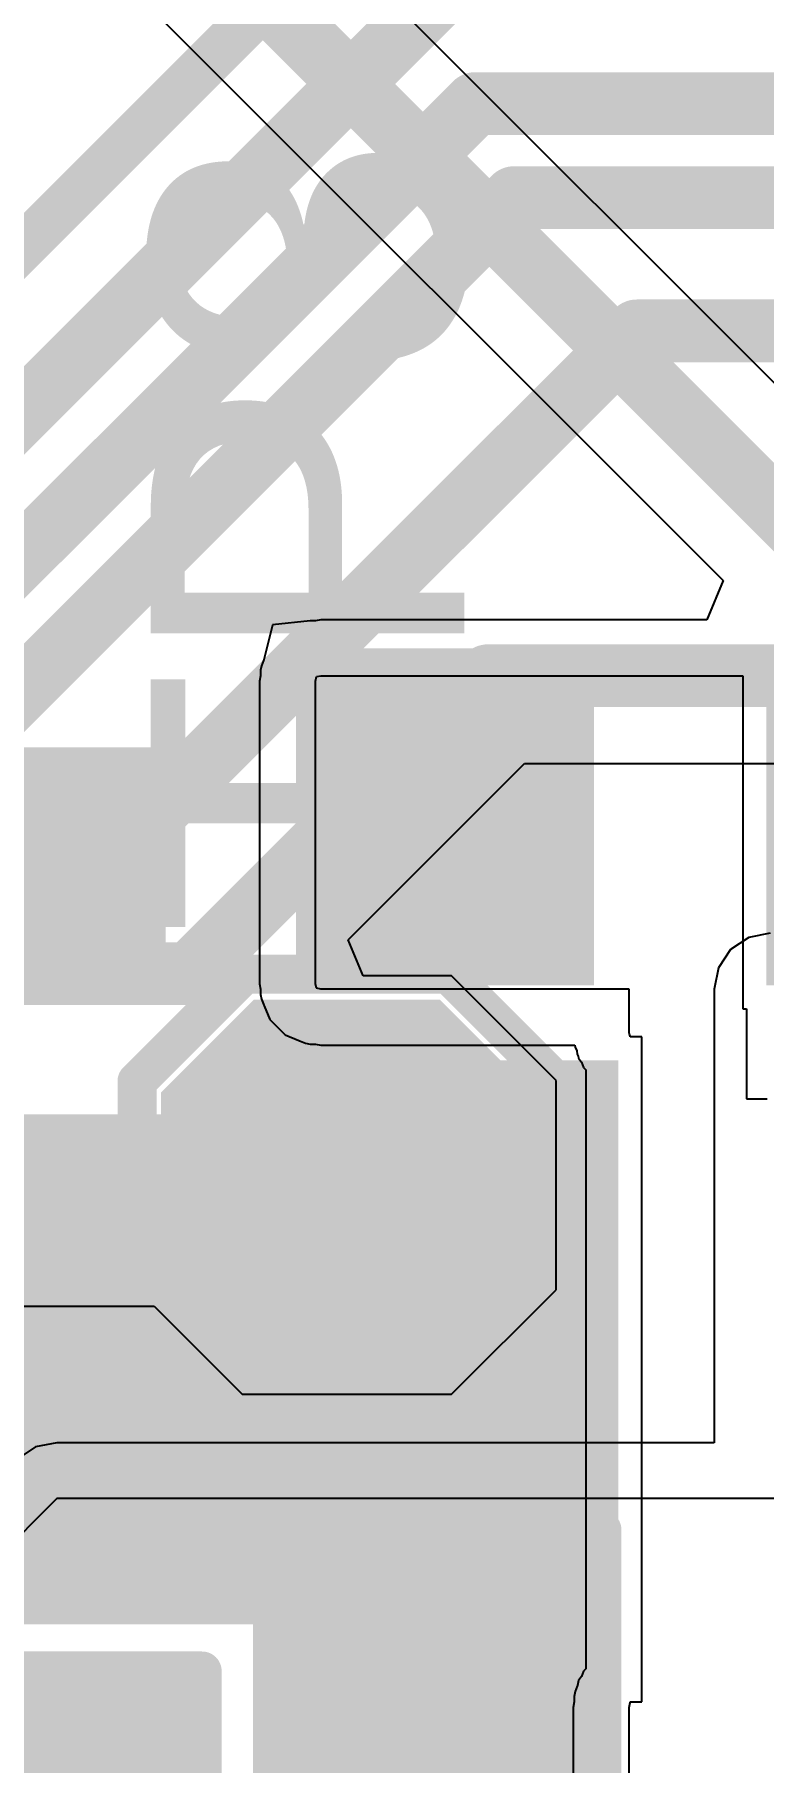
# Model space of a CAD drawing. Header units: millimetres. Extents: x -1.7 to 76.1, y -1.1 to 50.5.
# Drawn here: x 24.49 to 26.85, y 21.7 to 27.3 of the extents above; entities that cross this region are included whole.
import ezdxf

# ---------------------------------------------------------------- set-up
doc = ezdxf.new("R2010")
doc.units = ezdxf.units.MM
for name, color, linetype in [('BottomLayer', 5, 'Continuous'), ('BottomPaste', 16, 'Continuous'), ('BottomSolder', 6, 'Continuous'), ('TopLayer', 1, 'Continuous'), ('TopOverlay', 2, 'Continuous'), ('TopPaste', 8, 'Continuous'), ('TopSolder', 216, 'Continuous')]:
    doc.layers.add(name, color=color, linetype=linetype)
doc.styles.add('Arial', font='', dxfattribs={"height": 0.2})
doc.styles.get('Arial').set_extended_font_data('Arial')

# ---------------------------------------------------------------- blocks, each defined once
blk = doc.blocks.new('C___0603_48')
at = {"layer": 'TopLayer'}
for points in [[(-0.381, 0.4445), (-0.381, -0.4445), (-1.143, -0.4445), (-1.143, 0.4445)], [(1.143, 0.4445), (1.143, -0.4445), (0.381, -0.4445), (0.381, 0.4445)]]:
    blk.add_hatch(color=1, dxfattribs=at).paths.add_polyline_path(points)
at = {"layer": 'TopPaste'}
for points in [[(-0.381, 0.4445), (-0.381, -0.4445), (-1.143, -0.4445), (-1.143, 0.4445)], [(1.143, 0.4445), (1.143, -0.4445), (0.381, -0.4445), (0.381, 0.4445)]]:
    blk.add_hatch(color=8, dxfattribs=at).paths.add_polyline_path(points)
at = {"layer": 'TopSolder'}
for points in [[(-0.321, 0.5045), (-0.321, -0.5045), (-1.203, -0.5045), (-1.203, 0.5045)], [(1.203, 0.5045), (1.203, -0.5045), (0.321, -0.5045), (0.321, 0.5045)]]:
    blk.add_hatch(color=216, dxfattribs=at).paths.add_polyline_path(points)
at = {"layer": 'TopOverlay', "const_width": 0.127}
for points in [[(-1.2446, 0.5334), (-1.2446, -0.5334)], [(-1.2446, 0.5334), (-0.4572, 0.5334)], [(0.4572, 0.5334), (1.2446, 0.5334)], [(1.2446, 0.5334), (1.2446, -0.5334)], [(-1.2446, -0.5334), (-0.4572, -0.5334)], [(0.4572, -0.5334), (1.2446, -0.5334)]]:
    blk.add_lwpolyline(points, dxfattribs=at)
at = {"layer": 'TopOverlay', "const_width": 0.0635}
for points in [[(-1.2764, 0.5334, 1), (-1.2128, 0.5334, 1)], [(-1.2764, 0.5334, 1), (-1.2128, 0.5334, 1)], [(-0.4889, 0.5334, 1), (-0.4254, 0.5334, 1)], [(0.4254, 0.5334, 1), (0.4889, 0.5334, 1)], [(1.2128, 0.5334, 1), (1.2764, 0.5334, 1)], [(1.2128, 0.5334, 1), (1.2764, 0.5334, 1)], [(-1.2764, -0.5334, 1), (-1.2128, -0.5334, 1)], [(-1.2764, -0.5334, 1), (-1.2128, -0.5334, 1)], [(-0.4889, -0.5334, 1), (-0.4254, -0.5334, 1)], [(0.4254, -0.5334, 1), (0.4889, -0.5334, 1)], [(1.2128, -0.5334, 1), (1.2764, -0.5334, 1)], [(1.2128, -0.5334, 1), (1.2764, -0.5334, 1)]]:
    blk.add_lwpolyline(points, format="xyb", close=True, dxfattribs=at)
blk = doc.blocks.new('C___0402_49')
at = {"layer": 'TopLayer'}
for points in [[(-0.6985, -0.3175), (-0.6985, 0.3175), (-0.2413, 0.3175), (-0.2413, -0.3175)], [(0.2413, -0.3175), (0.2413, 0.3175), (0.6985, 0.3175), (0.6985, -0.3175)]]:
    blk.add_hatch(color=1, dxfattribs=at).paths.add_polyline_path(points)
at = {"layer": 'TopPaste'}
for points in [[(-0.6985, -0.3175), (-0.6985, 0.3175), (-0.2413, 0.3175), (-0.2413, -0.3175)], [(0.2413, -0.3175), (0.2413, 0.3175), (0.6985, 0.3175), (0.6985, -0.3175)]]:
    blk.add_hatch(color=8, dxfattribs=at).paths.add_polyline_path(points)
at = {"layer": 'TopSolder'}
for points in [[(-0.7585, -0.3775), (-0.7585, 0.3775), (-0.1813, 0.3775), (-0.1813, -0.3775)], [(0.1813, -0.3775), (0.1813, 0.3775), (0.7585, 0.3775), (0.7585, -0.3775)]]:
    blk.add_hatch(color=216, dxfattribs=at).paths.add_polyline_path(points)
at = {"layer": 'TopOverlay', "const_width": 0.127}
for points in [[(-0.7874, 0.4064), (-0.7874, -0.4064)], [(-0.7874, 0.4064), (-0.2794, 0.4064)], [(0.2794, 0.4064), (0.7874, 0.4064)], [(0.7874, 0.4064), (0.7874, -0.4064)], [(-0.7874, -0.4064), (-0.2794, -0.4064)], [(0.2794, -0.4064), (0.7874, -0.4064)]]:
    blk.add_lwpolyline(points, dxfattribs=at)
at = {"layer": 'TopOverlay', "const_width": 0.0635}
for points in [[(-0.8191, 0.4064, 1), (-0.7556, 0.4064, 1)], [(-0.8191, 0.4064, 1), (-0.7556, 0.4064, 1)], [(-0.3111, 0.4064, 1), (-0.2477, 0.4064, 1)], [(0.2477, 0.4064, 1), (0.3111, 0.4064, 1)], [(0.7556, 0.4064, 1), (0.8191, 0.4064, 1)], [(0.7556, 0.4064, 1), (0.8191, 0.4064, 1)], [(-0.8191, -0.4064, 1), (-0.7556, -0.4064, 1)], [(-0.8191, -0.4064, 1), (-0.7556, -0.4064, 1)], [(-0.3111, -0.4064, 1), (-0.2477, -0.4064, 1)], [(0.2477, -0.4064, 1), (0.3111, -0.4064, 1)], [(0.7556, -0.4064, 1), (0.8191, -0.4064, 1)], [(0.7556, -0.4064, 1), (0.8191, -0.4064, 1)]]:
    blk.add_lwpolyline(points, format="xyb", close=True, dxfattribs=at)
blk = doc.blocks.new('C___0402_B_95')
at = {"layer": 'BottomLayer'}
for points in [[(-0.2413, 0.3175), (-0.2413, -0.3175), (-0.6985, -0.3175), (-0.6985, 0.3175)], [(0.6985, 0.3175), (0.6985, -0.3175), (0.2413, -0.3175), (0.2413, 0.3175)]]:
    blk.add_hatch(color=5, dxfattribs=at).paths.add_polyline_path(points)
at = {"layer": 'BottomPaste'}
for points in [[(-0.2413, 0.3175), (-0.2413, -0.3175), (-0.6985, -0.3175), (-0.6985, 0.3175)], [(0.6985, 0.3175), (0.6985, -0.3175), (0.2413, -0.3175), (0.2413, 0.3175)]]:
    blk.add_hatch(color=16, dxfattribs=at).paths.add_polyline_path(points)
at = {"layer": 'BottomSolder'}
for points in [[(-0.1813, 0.3775), (-0.1813, -0.3775), (-0.7585, -0.3775), (-0.7585, 0.3775)], [(0.7585, 0.3775), (0.7585, -0.3775), (0.1813, -0.3775), (0.1813, 0.3775)]]:
    blk.add_hatch(color=6, dxfattribs=at).paths.add_polyline_path(points)
blk = doc.blocks.new('R___0603_B_171')
at = {"layer": 'BottomLayer'}
for points in [[(-1.143, -0.4445), (-1.143, 0.4445), (-0.381, 0.4445), (-0.381, -0.4445)], [(0.381, -0.4445), (0.381, 0.4445), (1.143, 0.4445), (1.143, -0.4445)]]:
    blk.add_hatch(color=5, dxfattribs=at).paths.add_polyline_path(points)
at = {"layer": 'BottomPaste'}
for points in [[(-1.143, -0.4445), (-1.143, 0.4445), (-0.381, 0.4445), (-0.381, -0.4445)], [(0.381, -0.4445), (0.381, 0.4445), (1.143, 0.4445), (1.143, -0.4445)]]:
    blk.add_hatch(color=16, dxfattribs=at).paths.add_polyline_path(points)
at = {"layer": 'BottomSolder'}
for points in [[(-1.2446, -0.5461), (-1.2446, 0.5461), (-0.2794, 0.5461), (-0.2794, -0.5461)], [(0.2794, -0.5461), (0.2794, 0.5461), (1.2446, 0.5461), (1.2446, -0.5461)]]:
    blk.add_hatch(color=6, dxfattribs=at).paths.add_polyline_path(points)
blk = doc.blocks.new('T____________0_5___216')
at = {"layer": 'TopLayer'}
blk.add_hatch(color=1, dxfattribs=at).paths.add_polyline_path([(0.25, 0.5), (-0.25, 0.5), (-0.5, 0.25), (-0.5, -0.25), (-0.25, -0.5), (0.25, -0.5), (0.5, -0.25), (0.5, 0.25)])
at = {"layer": 'TopPaste'}
blk.add_hatch(color=8, dxfattribs=at).paths.add_polyline_path([(0.25, 0.5), (-0.25, 0.5), (-0.5, 0.25), (-0.5, -0.25), (-0.25, -0.5), (0.25, -0.5), (0.5, -0.25), (0.5, 0.25)])
at = {"layer": 'TopSolder'}
blk.add_hatch(color=216, dxfattribs=at).paths.add_polyline_path([(0.3008, 0.6016), (-0.3008, 0.6016), (-0.6016, 0.3008), (-0.6016, -0.3008), (-0.3008, -0.6016), (0.3008, -0.6016), (0.6016, -0.3008), (0.6016, 0.3008)])
at = {"layer": 'TopOverlay', "const_width": 0.127}
for points in [[(-0.3355, 0.6795), (-0.6819, 0.3332)], [(-0.3355, 0.6795), (0.3365, 0.6795)], [(0.3365, 0.6795), (0.6836, 0.3324)], [(-0.6819, 0.3332), (-0.6819, -0.3341)], [(0.6836, 0.3324), (0.6836, -0.3298)], [(-0.6819, -0.3341), (-0.3374, -0.6786)], [(0.6836, -0.3298), (0.3349, -0.6786)], [(-0.3374, -0.6786), (0.3349, -0.6786)]]:
    blk.add_lwpolyline(points, dxfattribs=at)
at = {"layer": 'TopOverlay', "const_width": 0.0635}
for points in [[(-0.3673, 0.6795, 1), (-0.3038, 0.6795, 1)], [(-0.3673, 0.6795, 1), (-0.3038, 0.6795, 1)], [(0.3047, 0.6795, 1), (0.3682, 0.6795, 1)], [(0.3047, 0.6795, 1), (0.3682, 0.6795, 1)], [(-0.7136, 0.3332, 1), (-0.6501, 0.3332, 1)], [(-0.7136, 0.3332, 1), (-0.6501, 0.3332, 1)], [(0.6519, 0.3324, 1), (0.7154, 0.3324, 1)], [(0.6519, 0.3324, 1), (0.7154, 0.3324, 1)], [(-0.7136, -0.3341, 1), (-0.6501, -0.3341, 1)], [(-0.7136, -0.3341, 1), (-0.6501, -0.3341, 1)], [(0.6519, -0.3298, 1), (0.7154, -0.3298, 1)], [(0.6519, -0.3298, 1), (0.7154, -0.3298, 1)], [(-0.3691, -0.6786, 1), (-0.3056, -0.6786, 1)], [(-0.3691, -0.6786, 1), (-0.3056, -0.6786, 1)], [(0.3031, -0.6786, 1), (0.3666, -0.6786, 1)], [(0.3031, -0.6786, 1), (0.3666, -0.6786, 1)]]:
    blk.add_lwpolyline(points, format="xyb", close=True, dxfattribs=at)
blk = doc.blocks.new('DFN_8_EP_2_3__B_220')
at = {"layer": 'BottomLayer'}
for points in [[(-1.825, 0.9), (-1.075, 0.9), (-1.075, 0.6), (-1.825, 0.6)], [(1.075, 0.9), (1.825, 0.9), (1.825, 0.6), (1.075, 0.6)], [(-0.875, 0.725), (0.875, 0.725), (0.875, -0.725), (-0.875, -0.725)], [(-1.825, 0.4), (-1.075, 0.4), (-1.075, 0.1), (-1.825, 0.1)], [(1.075, 0.4), (1.825, 0.4), (1.825, 0.1), (1.075, 0.1)], [(-1.825, -0.1), (-1.075, -0.1), (-1.075, -0.4), (-1.825, -0.4)], [(1.075, -0.1), (1.825, -0.1), (1.825, -0.4), (1.075, -0.4)], [(-1.825, -0.6), (-1.075, -0.6), (-1.075, -0.9), (-1.825, -0.9)], [(1.075, -0.6), (1.825, -0.6), (1.825, -0.9), (1.075, -0.9)]]:
    blk.add_hatch(color=5, dxfattribs=at).paths.add_polyline_path(points)
at = {"layer": 'BottomPaste'}
for points in [[(-1.825, 0.9), (-1.075, 0.9), (-1.075, 0.6), (-1.825, 0.6)], [(1.075, 0.9), (1.825, 0.9), (1.825, 0.6), (1.075, 0.6)], [(-0.875, 0.725), (0.875, 0.725), (0.875, -0.725), (-0.875, -0.725)], [(-1.825, 0.4), (-1.075, 0.4), (-1.075, 0.1), (-1.825, 0.1)], [(1.075, 0.4), (1.825, 0.4), (1.825, 0.1), (1.075, 0.1)], [(-1.825, -0.1), (-1.075, -0.1), (-1.075, -0.4), (-1.825, -0.4)], [(1.075, -0.1), (1.825, -0.1), (1.825, -0.4), (1.075, -0.4)], [(-1.825, -0.6), (-1.075, -0.6), (-1.075, -0.9), (-1.825, -0.9)], [(1.075, -0.6), (1.825, -0.6), (1.825, -0.9), (1.075, -0.9)]]:
    blk.add_hatch(color=16, dxfattribs=at).paths.add_polyline_path(points)
at = {"layer": 'BottomSolder'}
for points in [[(-1.9266, 1.0016), (-0.9734, 1.0016), (-0.9734, 0.4984), (-1.9266, 0.4984)], [(0.9734, 1.0016), (1.9266, 1.0016), (1.9266, 0.4984), (0.9734, 0.4984)], [(-0.9766, 0.8266), (0.9766, 0.8266), (0.9766, -0.8266), (-0.9766, -0.8266)], [(-1.9266, 0.5016), (-0.9734, 0.5016), (-0.9734, -0.0016), (-1.9266, -0.0016)], [(0.9734, 0.5016), (1.9266, 0.5016), (1.9266, -0.0016), (0.9734, -0.0016)], [(-1.9266, 0.0016), (-0.9734, 0.0016), (-0.9734, -0.5016), (-1.9266, -0.5016)], [(0.9734, 0.0016), (1.9266, 0.0016), (1.9266, -0.5016), (0.9734, -0.5016)], [(-1.9266, -0.4984), (-0.9734, -0.4984), (-0.9734, -1.0016), (-1.9266, -1.0016)], [(0.9734, -0.4984), (1.9266, -0.4984), (1.9266, -1.0016), (0.9734, -1.0016)]]:
    blk.add_hatch(color=6, dxfattribs=at).paths.add_polyline_path(points)

msp = doc.modelspace()

# ---------------------------------------------------------------- linework, layer by layer
at = {"layer": 'BottomLayer'}
for p, q in [((24.2894, 27.9619), (26.7208, 25.5305)), ((27.3214, 25.7357), (25.1109, 27.9462)), ((26.7208, 25.5305), (26.6682, 25.4035)), ((25.2612, 25.3862), (25.2435, 25.317)), ((25.3825, 25.4), (25.2612, 25.3873)), ((25.2612, 25.3873), (25.2612, 25.3871)), ((25.2612, 25.3871), (25.2612, 25.3871)), ((25.2612, 25.3871), (25.2612, 25.3862)), ((25.3829, 25.4), (25.3825, 25.4)), ((25.4003, 25.4), (25.3829, 25.4)), ((25.4179, 25.4035), (25.4003, 25.4)), ((26.6682, 25.4035), (25.4179, 25.4035)), ((25.2435, 25.317), (25.2325, 25.2737)), ((25.2252, 25.2546), (25.2222, 25.2397)), ((25.232, 25.2711), (25.2252, 25.2546)), ((25.2252, 25.2546), (25.2252, 25.2546)), ((25.2252, 25.2546), (25.2252, 25.2546)), ((25.2323, 25.2724), (25.232, 25.2711)), ((25.2325, 25.2737), (25.2323, 25.2724)), ((25.2222, 25.2218), (25.2187, 25.2043)), ((25.2187, 25.2043), (25.2187, 24.2241)), ((25.2222, 25.2397), (25.2222, 25.2218)), ((25.4, 25.2043), (25.403, 25.2192)), ((25.4, 24.2241), (25.4, 25.2043)), ((25.403, 25.2192), (25.4179, 25.2222)), ((25.4179, 25.2222), (26.7852, 25.2222)), ((26.7852, 25.2222), (26.7852, 24.1427)), ((25.2187, 24.2241), (25.2222, 24.2065)), ((25.2222, 24.2065), (25.2222, 24.1887)), ((25.403, 24.2092), (25.4, 24.2241)), ((25.4179, 24.2062), (25.403, 24.2092)), ((26.416, 24.2062), (25.4179, 24.2062)), ((26.416, 24.0649), (26.416, 24.2062)), ((25.2222, 24.1887), (25.2252, 24.1738)), ((25.2252, 24.1738), (25.232, 24.1573)), ((25.232, 24.1573), (25.2325, 24.1547)), ((25.2325, 24.1547), (25.234, 24.1525)), ((25.234, 24.1525), (25.2522, 24.1084)), ((26.7852, 24.1427), (26.797, 24.1427)), ((26.797, 24.1427), (26.797, 23.8506)), ((25.2522, 24.1084), (25.2522, 24.1084)), ((25.2522, 24.1084), (25.2522, 24.1084)), ((25.2522, 24.1084), (25.2772, 24.0834)), ((25.2772, 24.0834), (25.3022, 24.0584)), ((25.3022, 24.0584), (25.3023, 24.0584)), ((25.3023, 24.0584), (25.3023, 24.0584)), ((25.3023, 24.0584), (25.3463, 24.0402)), ((25.3463, 24.0402), (25.3485, 24.0387)), ((25.3485, 24.0387), (25.3511, 24.0382)), ((25.3511, 24.0382), (25.3676, 24.0314)), ((25.3676, 24.0314), (25.3676, 24.0314)), ((25.3676, 24.0314), (25.3676, 24.0314)), ((25.3676, 24.0314), (25.3825, 24.0284)), ((25.3825, 24.0284), (25.4004, 24.0284)), ((25.4004, 24.0284), (25.4179, 24.0249)), ((25.4179, 24.0249), (26.2401, 24.0249)), ((26.2401, 24.0249), (26.2401, 24.0249)), ((26.2401, 24.0249), (26.2415, 24.0181)), ((26.4179, 24.0603), (26.416, 24.0649)), ((26.4193, 24.0535), (26.4179, 24.0603)), ((26.4202, 24.0521), (26.4193, 24.0535)), ((26.4572, 24.0521), (26.4202, 24.0521)), ((26.4572, 22.8965), (26.4572, 24.0521)), ((26.2415, 24.0181), (26.2464, 24.0062)), ((26.2464, 24.0062), (26.2485, 23.9956)), ((26.2485, 23.9956), (26.2504, 23.9909)), ((26.2504, 23.9909), (26.2513, 23.9896)), ((26.2513, 23.9896), (26.2527, 23.9827)), ((26.2527, 23.9827), (26.2617, 23.9693)), ((26.2617, 23.9693), (26.2685, 23.9528)), ((26.2685, 23.9528), (26.2694, 23.9514)), ((26.2694, 23.9514), (26.2759, 23.9449)), ((26.2759, 23.9449), (26.2759, 22.8965)), ((26.797, 23.8506), (26.864, 23.8506)), ((26.2759, 22.8965), (26.2759, 22.0037)), ((26.4572, 21.8965), (26.4572, 22.8965)), ((26.2527, 21.9659), (26.2495, 21.95)), ((26.2617, 21.9793), (26.2527, 21.9659)), ((26.2685, 21.9958), (26.2617, 21.9793)), ((26.2694, 21.9971), (26.2685, 21.9958)), ((26.2759, 22.0037), (26.2694, 21.9971)), ((26.2382, 21.8962), (26.2347, 21.8786)), ((26.2415, 21.9305), (26.2382, 21.914)), ((26.2382, 21.914), (26.2382, 21.8962)), ((26.2483, 21.947), (26.2415, 21.9305)), ((26.2485, 21.948), (26.2483, 21.947)), ((26.2491, 21.9489), (26.2485, 21.948)), ((26.2495, 21.95), (26.2491, 21.9489)), ((26.416, 21.8786), (26.4193, 21.8951)), ((26.4193, 21.8951), (26.4202, 21.8965)), ((26.4202, 21.8965), (26.4572, 21.8965)), ((26.2347, 21.8786), (26.2347, 21.2852)), ((26.416, 21.2852), (26.416, 21.8786))]:
    msp.add_line(p, q, dxfattribs=at)
at = {"layer": 'BottomLayer', "const_width": 0.2032}
msp.add_lwpolyline([(24.4094, 28.2448), (27.2034, 25.4508)], dxfattribs=at)
at = {"layer": 'TopLayer'}
for p, q in [((25.5058, 24.3663), (26.0768, 24.9373)), ((26.0768, 24.9373), (30.4633, 24.9373)), ((25.5544, 24.249), (25.5058, 24.3663)), ((26.8038, 24.3737), (26.745, 24.3344)), ((26.8732, 24.3875), (26.8038, 24.3737)), ((26.745, 24.3344), (26.7057, 24.2756)), ((25.8405, 24.249), (25.5544, 24.249)), ((26.1794, 23.9101), (25.8405, 24.249)), ((26.7057, 24.2756), (26.6919, 24.2062)), ((26.6919, 24.2062), (26.6919, 22.7365)), ((26.1794, 23.2323), (26.1794, 23.9101)), ((25.8405, 22.8934), (26.1794, 23.2323)), ((23.6267, 23.1789), (24.8772, 23.1789)), ((24.8772, 23.1789), (25.1627, 22.8934)), ((25.1627, 22.8934), (25.8405, 22.8934)), ((24.5618, 22.7365), (24.4924, 22.7227)), ((26.6919, 22.7365), (24.5618, 22.7365)), ((24.4924, 22.7227), (24.4336, 22.6834)), ((24.5618, 22.5552), (24.2198, 22.2132)), ((29.5402, 22.5552), (24.5618, 22.5552))]:
    msp.add_line(p, q, dxfattribs=at)
for points, const_width in [([(24.1018, 26.2609), (25.6158, 27.7749)], 0.1524), ([(24.2316, 25.8572), (25.781, 27.4066)], 0.2032), ([(24.3042, 25.463), (25.9176, 27.0764)], 0.2032), ([(25.9176, 27.0764), (31.1404, 27.0764)], 0.2032), ([(24.3421, 25.0698), (26.0439, 26.7716)], 0.2032), ([(26.0439, 26.7716), (31.4953, 26.7716)], 0.2032), ([(24.7664, 24.6648), (26.4414, 26.3398)], 0.2032), ([(26.4414, 26.3398), (31.9278, 26.3398)], 0.2032), ([(24.9936, 24.257), (25.9588, 25.2222)], 0.2032), ([(25.9588, 25.2222), (31.7722, 25.2222)], 0.2032), ([(23.2272, 24.6648), (24.7664, 24.6648)], 0.2032), ([(23.4442, 24.257), (24.9936, 24.257)], 0.2032), ([(25.4021, 23.4249), (25.4021, 23.552)], 0.127), ([(25.4021, 23.552), (25.5016, 23.552)], 0.127), ([(25.5016, 23.552), (25.8328, 23.552)], 0.127), ([(20.6695, 23.4249), (25.4021, 23.4249)], 0.127)]:
    msp.add_lwpolyline(points, dxfattribs=dict(at, const_width=const_width))
for points, const_width in [([(25.8668, 27.0764, 1), (25.9684, 27.0764, 1)], 0.1016), ([(25.8668, 27.0764, 1), (25.9684, 27.0764, 1)], 0.1016), ([(25.9931, 26.7716, 1), (26.0947, 26.7716, 1)], 0.1016), ([(25.9931, 26.7716, 1), (26.0947, 26.7716, 1)], 0.1016), ([(26.3906, 26.3398, 1), (26.4922, 26.3398, 1)], 0.1016), ([(26.3906, 26.3398, 1), (26.4922, 26.3398, 1)], 0.1016), ([(25.908, 25.2222, 1), (26.0096, 25.2222, 1)], 0.1016), ([(25.908, 25.2222, 1), (26.0096, 25.2222, 1)], 0.1016), ([(24.7156, 24.6648, 1), (24.8172, 24.6648, 1)], 0.1016), ([(24.7156, 24.6648, 1), (24.8172, 24.6648, 1)], 0.1016), ([(24.9428, 24.257, 1), (25.0444, 24.257, 1)], 0.1016), ([(24.9428, 24.257, 1), (25.0444, 24.257, 1)], 0.1016), ([(25.3703, 23.552, 1), (25.4338, 23.552, 1)], 0.0635), ([(25.3703, 23.552, 1), (25.4338, 23.552, 1)], 0.0635), ([(25.4699, 23.552, 1), (25.5333, 23.552, 1)], 0.0635), ([(25.4699, 23.552, 1), (25.5333, 23.552, 1)], 0.0635), ([(25.801, 23.552, 1), (25.8645, 23.552, 1)], 0.0635), ([(25.3703, 23.4249, 1), (25.4338, 23.4249, 1)], 0.0635), ([(25.3703, 23.4249, 1), (25.4338, 23.4249, 1)], 0.0635)]:
    msp.add_lwpolyline(points, format="xyb", close=True, dxfattribs=dict(at, const_width=const_width))

# ---------------------------------------------------------------- block references
for name, p, rotation in [('R___0603_B_171', (26.582, 24.765), 180), ('C___0402_B_95', (24.1561, 24.6122), 180), ('T____________0_5___216', (25.5016, 23.5712), 90), ('DFN_8_EP_2_3__B_220', (24.4544, 22.9743), 180), ('C___0603_48', (25.7946, 21.209), 90), ('C___0402_49', (24.6262, 21.209), 90)]:
    msp.add_blockref(name, p, dxfattribs=dict(rotation=rotation))

# ---------------------------------------------------------------- texts
at = {"layer": 'TopOverlay', "style": 'Arial'}
msp.add_text('TP3', height=1.016, rotation=90, dxfattribs=at).set_placement((25.8824, 24.376))

doc.saveas('drawing.dxf')
